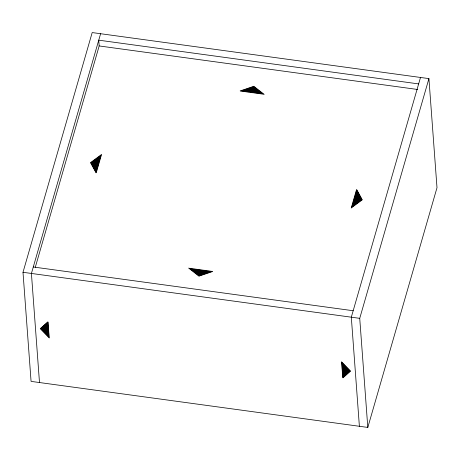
<?xml version="1.0" encoding="UTF-8"?>
<svg xmlns="http://www.w3.org/2000/svg" width="460" height="460" viewBox="0 0 460 460"><rect width="100%" height="100%" fill="white"/><g stroke="black" fill="none" stroke-linecap="round" stroke-linejoin="round"><path stroke-width="0.69" d="M23 272.297L92.195 32.568L428.927 78.614L437 187.703L367.804 427.432L31.073 381.386L23 272.297L359.731 318.343L367.804 427.432M100.613 33.718L31.418 273.447L39.491 382.542M35.299 267.254L99.176 45.948L417.651 89.493M420.509 77.458L351.313 317.193L359.386 426.282M359.731 318.343L428.927 78.614M90.493 162.65L101.62 154.422M90.683 163.001L101.441 155.049M90.879 163.352L101.257 155.675M91.068 163.702L101.079 156.296M91.258 164.053L100.901 156.923M91.448 164.404L100.717 157.55M91.638 164.755L100.539 158.171M91.827 165.105L100.355 158.798M92.017 165.456L100.176 159.424M92.207 165.807L99.998 160.051M92.397 166.158L99.814 160.672M92.592 166.508L99.636 161.299M92.782 166.859L99.452 161.926M92.972 167.21L99.274 162.547M93.162 167.561L99.096 163.173M93.351 167.911L98.912 163.8M93.541 168.262L98.733 164.427M93.731 168.613L98.555 165.048M93.92 168.964L98.371 165.675M94.11 169.314L98.193 166.302M94.306 169.665L98.009 166.922M94.495 170.016L97.83 167.549M94.685 170.367L97.652 168.176M94.875 170.717L97.468 168.803M95.065 171.068L97.29 169.424M95.254 171.419L97.112 170.05M95.444 171.77L96.928 170.677M95.634 172.12L96.749 171.298M95.824 172.477L96.565 171.925M96.019 172.828L96.387 172.552M356.391 189.911L356.764 189.635M356.212 190.532L356.954 189.986M356.034 191.159L357.144 190.336M355.85 191.785L357.334 190.687M355.672 192.412L357.523 191.038M355.488 193.033L357.713 191.389M355.31 193.66L357.903 191.739M355.131 194.287L358.098 192.09M354.947 194.908L358.288 192.441M354.769 195.534L358.478 192.792M354.591 196.161L358.668 193.142M354.407 196.788L358.857 193.493M354.229 197.409L359.047 193.844M354.045 198.036L359.237 194.195M353.866 198.662L359.427 194.545M353.688 199.283L359.616 194.896M353.504 199.91L359.812 195.247M353.326 200.537L360.002 195.603M353.142 201.164L360.191 195.954M352.964 201.785L360.381 196.305M352.785 202.411L360.571 196.656M352.601 203.038L360.761 197.006M352.423 203.659L360.95 197.357M352.245 204.286L361.14 197.708M352.061 204.913L361.33 198.059M351.883 205.539L361.525 198.409M351.699 206.16L361.715 198.76M351.52 206.787L361.905 199.111M351.342 207.414L362.095 199.462M351.158 208.035L362.284 199.812M418.646 83.915L98.751 40.175L99.17 45.879M33.281 266.995L353.176 310.736M253.799 86.261L264.166 94.386M253.333 86.417L263.356 94.277M252.862 86.578L262.539 94.162M252.39 86.739L261.723 94.053M251.925 86.9L260.906 93.943M251.453 87.055L260.09 93.828M250.982 87.216L259.279 93.719M250.516 87.377L258.462 93.604M250.044 87.538L257.646 93.495M249.573 87.693L256.829 93.386M249.101 87.854L256.013 93.271M248.636 88.015L255.202 93.162M248.164 88.17L254.386 93.046M247.693 88.331L253.569 92.937M247.227 88.492L252.753 92.828M246.755 88.653L251.936 92.713M246.284 88.809L251.125 92.604M245.818 88.97L250.309 92.489M245.347 89.131L249.492 92.379M244.875 89.286L248.676 92.27M244.404 89.447L247.859 92.155M243.938 89.608L247.049 92.046M243.466 89.769L246.232 91.937M242.995 89.924L245.416 91.822M242.529 90.085L244.599 91.712M242.058 90.246L243.783 91.597M241.586 90.407L242.972 91.488M241.12 90.562L242.155 91.379M240.649 90.723L241.339 91.264M240.177 90.884L240.522 91.155M212.255 271.308L212.6 271.578M211.439 271.193L212.129 271.739M210.623 271.084L211.663 271.894M209.812 270.974L211.192 272.055M208.995 270.859L210.72 272.216M208.179 270.75L210.255 272.372M207.362 270.635L209.783 272.533M206.546 270.526L209.311 272.694M205.735 270.417L208.846 272.855M204.918 270.302L208.374 273.01M204.102 270.192L207.903 273.171M203.285 270.077L207.431 273.332M202.469 269.968L206.965 273.493M201.658 269.859L206.494 273.648M200.842 269.744L206.022 273.809M200.025 269.635L205.557 273.97M199.209 269.525L205.085 274.125M198.398 269.411L204.614 274.286M197.581 269.301L204.148 274.447M196.765 269.186L203.677 274.608M195.948 269.077L203.205 274.764M195.132 268.968L202.733 274.925M194.321 268.853L202.268 275.086M193.505 268.743L201.796 275.241M192.688 268.628L201.325 275.402M191.872 268.519L200.859 275.563M191.055 268.41L200.387 275.724M190.244 268.295L199.916 275.879M189.428 268.186L199.45 276.04M188.611 268.071L198.979 276.201M341.516 361.767L350.537 371.076M341.556 362.313L350.278 371.312M341.596 362.859L350.02 371.548M341.636 363.4L349.755 371.778M341.676 363.946L349.497 372.013M341.717 364.487L349.238 372.243M341.757 365.033L348.979 372.479M341.797 365.573L348.714 372.715M341.837 366.12L348.456 372.945M341.878 366.666L348.197 373.181M341.918 367.206L347.933 373.411M341.958 367.753L347.674 373.647M341.998 368.293L347.415 373.882M342.039 368.839L347.15 374.112M342.079 369.386L346.892 374.348M342.119 369.926L346.633 374.584M342.159 370.472L346.374 374.814M342.2 371.013L346.11 375.049M342.24 371.559L345.851 375.279M342.28 372.1L345.592 375.515M342.32 372.646L345.328 375.751M342.361 373.192L345.069 375.981M342.401 373.733L344.81 376.217M342.441 374.279L344.546 376.447M342.481 374.82L344.287 376.683M342.522 375.366L344.028 376.918M342.562 375.906L343.769 377.148M342.602 376.452L343.505 377.384M342.642 376.999L343.246 377.62M342.683 377.539L342.987 377.85M47.823 321.879L48.122 322.19M47.558 322.115L48.162 322.736M47.3 322.345L48.202 323.276M47.041 322.581L48.242 323.823M46.776 322.816L48.283 324.363M46.517 323.046L48.323 324.909M46.259 323.282L48.363 325.45M45.994 323.512L48.404 325.996M45.736 323.748L48.444 326.542M45.477 323.984L48.484 327.083M45.218 324.214L48.524 327.629M44.953 324.449L48.564 328.17M44.695 324.679L48.605 328.716M44.436 324.915L48.645 329.262M44.171 325.151L48.685 329.803M43.913 325.381L48.725 330.349M43.654 325.617L48.766 330.889M43.389 325.853L48.806 331.436M43.131 326.082L48.846 331.976M42.872 326.318L48.886 332.522M42.613 326.548L48.927 333.069M42.349 326.784L48.967 333.609M42.09 327.02L49.007 334.155M41.831 327.25L49.047 334.696M41.567 327.485L49.088 335.242M41.308 327.716L49.128 335.783M41.049 327.951L49.168 336.329M40.785 328.187L49.208 336.875M40.526 328.417L49.249 337.416M40.267 328.653L49.289 337.962"/></g></svg>
